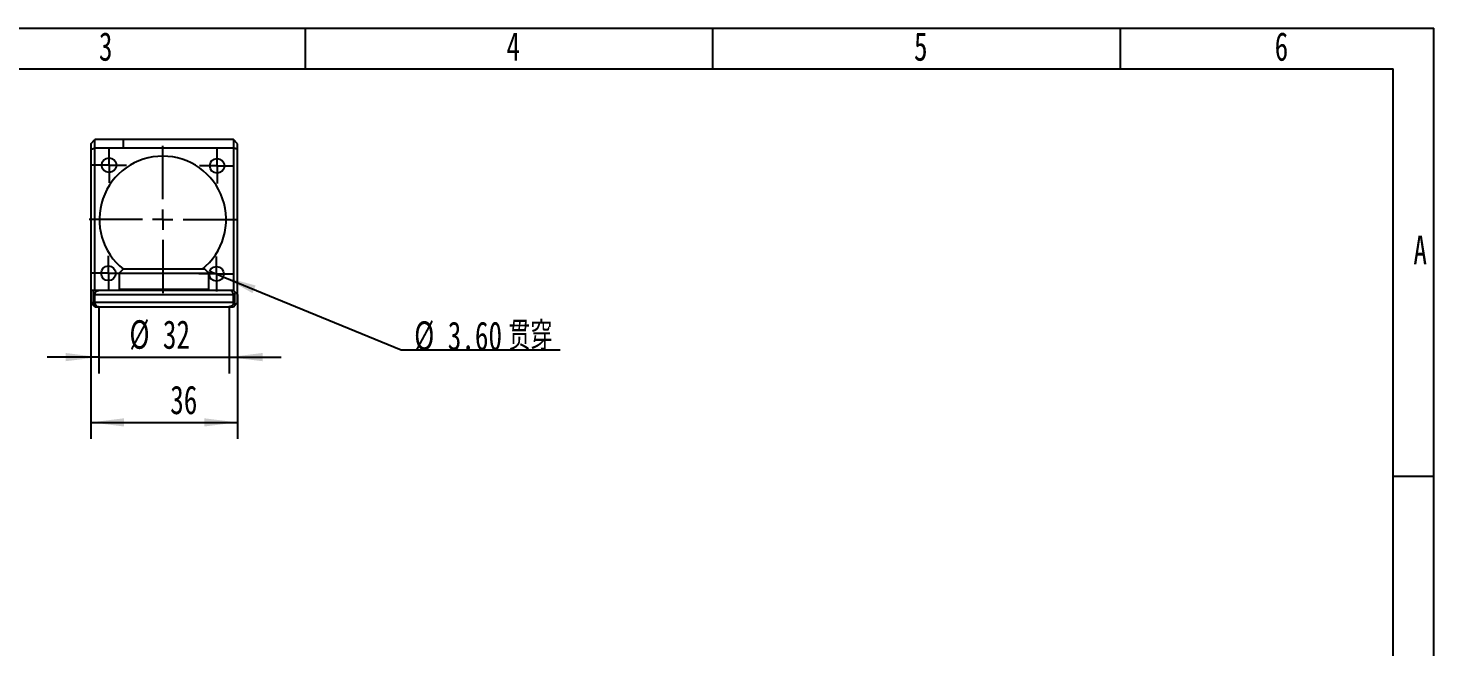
# Model space of a CAD drawing. Header units: millimetres. Extents: x 0 to 304, y -43 to 210.
# Drawn here: x 124.5 to 297, y 134.1 to 210 of the extents above; entities that cross this region are included whole.
import ezdxf

# ---------------------------------------------------------------- set-up
doc = ezdxf.new("R2010")
doc.units = ezdxf.units.MM
doc.layers.add('图框', color=7, linetype='Continuous')
doc.styles.add('SLDTEXTSTYLE0', font='TXT', dxfattribs={"width": 0.7, "bigfont": 'bigfont'})
doc.styles.add('SLDTEXTSTYLE3', font='TXT', dxfattribs={"width": 0.7})
doc.dimstyles.new('SLDDIMSTYLE0', dxfattribs={"dimtxt": 3.5, "dimasz": 4.08, "dimexe": 0, "dimexo": 0.0625, "dimgap": 0.875, "dimtad": 0, "dimtih": 1, "dimtoh": 1, "dimlfac": 2, "dimrnd": 1e-09, "dimzin": 4, "dimdsep": 46, "dimtxsty": 'SLDTEXTSTYLE3', "dimblk1": 'NONE', "dimsah": 1, "dimcen": 0, "dimadec": 0, "dimazin": 1, "dimtfac": 1, "dimtmove": 0, "dimatfit": 3, "dimldrblk": 'NONE', "dimfxl": 1, "dimfrac": 2, "dimtolj": 1, "dimtzin": 12, "dimarcsym": 0})
doc.dimstyles.new('SLDDIMSTYLE4', dxfattribs={"dimtxt": 3.5, "dimasz": 4.08, "dimexe": 0, "dimexo": 0.0625, "dimgap": 0.875, "dimtad": 2, "dimlfac": 2, "dimrnd": 1e-09, "dimzin": 12, "dimdsep": 46, "dimtxsty": 'SLDTEXTSTYLE3', "dimsah": 1, "dimcen": 0.09, "dimadec": 0, "dimazin": 3, "dimtfac": 1, "dimtmove": 0, "dimatfit": 0, "dimfxl": 1, "dimfrac": 2, "dimtolj": 1, "dimtzin": 12, "dimarcsym": 0})

# ---------------------------------------------------------------- blocks, each defined once
blk = doc.blocks.new('_D_4')
at = {"layer": '图框'}
for p, q in [((146.81, 180.19), (148.47, 179.51)), ((148.47, 179.51), (170.3, 170.54)), ((170.3, 170.54), (189.79, 170.54))]:
    blk.add_line(p, q, dxfattribs=at)
blk.add_solid([(148.47, 179.51), (152.05, 177.49), (152.44, 178.43)], dxfattribs=at)
at = {"layer": '图框', "char_height": 3.5, "attachment_point": 1}
for s, insert, style in [('贯穿', (183.45, 174.01), 'SLDTEXTSTYLE0'), ('%%c', (171.89, 174.03), 'SLDTEXTSTYLE3'), ('3.60', (176.01, 174.01), 'SLDTEXTSTYLE3')]:
    blk.add_mtext(s, dxfattribs=dict(at, insert=insert, style=style))
blk = doc.blocks.new('_None')
blk = doc.blocks.new('_D_5')
at = {"layer": '图框'}
for p, q in [((132.21, 177.83), (132.21, 159.64)), ((150.21, 177.33), (150.21, 159.64)), ((132.21, 161.64), (150.21, 161.64))]:
    blk.add_line(p, q, dxfattribs=at)
for points in [[(132.21, 161.64), (136.29, 161.13), (136.29, 162.14)], [(150.21, 161.64), (146.13, 162.14), (146.13, 161.13)]]:
    blk.add_solid(points, dxfattribs=at)
at = {"layer": '图框', "insert": (141.96, 166.15), "char_height": 3.5, "attachment_point": 1, "style": 'SLDTEXTSTYLE3'}
blk.add_mtext('36', dxfattribs=at)
blk = doc.blocks.new('_D_6')
at = {"layer": '图框'}
for p, q in [((133.21, 175.83), (133.21, 167.64)), ((149.21, 175.83), (149.21, 167.64)), ((133.21, 169.64), (126.86, 169.64)), ((133.21, 169.64), (149.21, 169.64)), ((149.21, 169.64), (155.56, 169.64))]:
    blk.add_line(p, q, dxfattribs=at)
for points in [[(133.21, 169.64), (129.13, 170.15), (129.13, 169.14)], [(149.21, 169.64), (153.29, 169.14), (153.29, 170.15)]]:
    blk.add_solid(points, dxfattribs=at)
at = {"layer": '图框', "char_height": 3.5, "attachment_point": 1, "style": 'SLDTEXTSTYLE3'}
for s, insert in [('%%c', (136.95, 174.17)), ('32', (141.06, 174.16))]:
    blk.add_mtext(s, dxfattribs=dict(at, insert=insert))
blk = doc.blocks.new('SW_CENTERMARKSYMBOL_5')
at = {"layer": '图框', "color": 0}
for p, q in [((0, 1.25), (0, 2.15)), ((-1.25, 0), (-2.15, 0)), ((0, 0), (-1.25, 0)), ((0, 0), (0, 1.25)), ((0, 0), (0, -1.25)), ((0, 0), (1.25, 0)), ((1.25, 0), (2.15, 0)), ((0, -1.25), (0, -2.15))]:
    blk.add_line(p, q, dxfattribs=at)
blk = doc.blocks.new('SW_CENTERMARKSYMBOL_6')
at = {"layer": '图框', "color": 0}
for p, q in [((0, 1.25), (0, 2.15)), ((-1.25, 0), (-2.15, 0)), ((0, 0), (-1.25, 0)), ((0, 0), (0, 1.25)), ((0, 0), (0, -1.25)), ((0, 0), (1.25, 0)), ((1.25, 0), (2.15, 0)), ((0, -1.25), (0, -2.15))]:
    blk.add_line(p, q, dxfattribs=at)
blk = doc.blocks.new('SW_CENTERMARKSYMBOL_7')
at = {"layer": '图框', "color": 0}
for p, q in [((0, 1.25), (0, 2.15)), ((-1.25, 0), (-2.15, 0)), ((0, 0), (-1.25, 0)), ((0, 0), (0, 1.25)), ((0, 0), (0, -1.25)), ((0, 0), (1.25, 0)), ((1.25, 0), (2.15, 0)), ((0, -1.25), (0, -2.15))]:
    blk.add_line(p, q, dxfattribs=at)
blk = doc.blocks.new('SW_CENTERMARKSYMBOL_8')
at = {"layer": '图框', "color": 0}
for p, q in [((0, 1.25), (0, 2.15)), ((-1.25, 0), (-2.15, 0)), ((0, 0), (-1.25, 0)), ((0, 0), (0, 1.25)), ((0, 0), (0, -1.25)), ((0, 0), (1.25, 0)), ((1.25, 0), (2.15, 0)), ((0, -1.25), (0, -2.15))]:
    blk.add_line(p, q, dxfattribs=at)
blk = doc.blocks.new('SW_CENTERMARKSYMBOL_9')
at = {"layer": '图框', "color": 0}
for p, q in [((0, 2.5), (0, 9.025)), ((-2.5, 0), (-9.025, 0)), ((0, 0), (-1.25, 0)), ((0, 0), (0, 1.25)), ((0, 0), (0, -1.25)), ((0, 0), (1.25, 0)), ((2.5, 0), (9.025, 0)), ((0, -2.5), (0, -9.025))]:
    blk.add_line(p, q, dxfattribs=at)

msp = doc.modelspace()

# ---------------------------------------------------------------- linework, layer by layer
at = {"color": 7, "linetype": 'Continuous', "lineweight": 25}
for p, q in [((132.2081, 195.8252), (132.7081, 196.3252)), ((132.2081, 195.8252), (132.2081, 195.1181)), ((132.2081, 195.1181), (132.7081, 195.3252)), ((132.2081, 195.1181), (132.2081, 177.8252)), ((132.7081, 195.3252), (132.7081, 196.3252)), ((136.2081, 196.3252), (132.7081, 196.3252)), ((132.7081, 195.3252), (136.2081, 195.3252)), ((132.7081, 177.8252), (132.7081, 195.3252)), ((136.2081, 196.3252), (136.2081, 195.3252)), ((149.7081, 196.3252), (136.2081, 196.3252)), ((136.2081, 195.3252), (149.7081, 195.3252)), ((149.7081, 196.3252), (149.7081, 195.3252)), ((150.2081, 195.8252), (149.7081, 196.3252)), ((149.7081, 195.3252), (149.7081, 177.8252)), ((150.2081, 195.1181), (149.7081, 195.3252)), ((150.2081, 195.1181), (150.2081, 195.8252)), ((150.2081, 177.3252), (150.2081, 195.1181)), ((136.2081, 180.4252), (135.7081, 179.9252)), ((135.7081, 179.9252), (135.7081, 177.9252)), ((135.7081, 179.9252), (146.7081, 179.9252)), ((146.2081, 180.4252), (136.2081, 180.4252)), ((146.7081, 179.9252), (146.2081, 180.4252)), ((146.7081, 177.9252), (146.7081, 179.9252)), ((132.2081, 177.8252), (132.2081, 176.3252)), ((132.5616, 177.8252), (132.2081, 177.8252)), ((132.5616, 176.3252), (132.5616, 177.8252)), ((133.2081, 177.8252), (132.5616, 177.8252)), ((149.2042, 177.8252), (133.2081, 177.8252)), ((146.7081, 177.9252), (135.7081, 177.9252)), ((136.4581, 177.8252), (136.4581, 177.9252)), ((143.5831, 177.8252), (143.5831, 177.9252)), ((145.9581, 177.8252), (145.9581, 177.9252)), ((149.2056, 177.8252), (149.2042, 177.8252)), ((149.7081, 177.8252), (149.2056, 177.8252)), ((149.9354, 177.5979), (149.7081, 177.8252)), ((132.7081, 175.8252), (132.2081, 176.3252)), ((132.2081, 176.3252), (132.5616, 176.3252)), ((132.7081, 176.3252), (132.5616, 176.3252)), ((132.5616, 176.3252), (132.7081, 175.8252)), ((132.7081, 176.3252), (132.7081, 177.3252)), ((132.7081, 177.3252), (149.7044, 177.3252)), ((149.7081, 176.3252), (132.7081, 176.3252)), ((149.7044, 177.2139), (149.7044, 177.3252)), ((149.7057, 177.3252), (149.8545, 177.3252)), ((149.7081, 176.3252), (149.7081, 176.9639)), ((149.8545, 176.3252), (149.7081, 176.3252)), ((149.7081, 175.8252), (149.9354, 176.0526)), ((149.8545, 177.3252), (149.8545, 176.3252)), ((150.2081, 177.3252), (149.9354, 177.5979)), ((150.2081, 176.3252), (149.9354, 176.0526)), ((150.2081, 176.3252), (150.2081, 177.3252)), ((132.7081, 175.8252), (133.2081, 175.8252)), ((133.2081, 175.8252), (149.2081, 175.8252)), ((149.2081, 175.8252), (149.7081, 175.8252))]:
    msp.add_line(p, q, dxfattribs=at)
for centre in [(134.4581, 193.1879), (147.7162, 193.1097), (134.3799, 179.9299), (147.638, 179.8517)]:
    msp.add_circle(centre, 0.9, dxfattribs=at)
for centre, radius, start, end in [((141.0481, 186.5198), 7.775, 308.383723, 231.616277), ((150.3545, 177.3252), 0.5, 146.952856, 180), ((150.3545, 176.3252), 0.5, 180, 213.047144)]:
    msp.add_arc(centre, radius, start, end, dxfattribs=at)
for points, knots in [([(132.7081, 177.3252), (132.7081, 177.4561), (132.7631, 177.5858), (132.9465, 177.7715), (133.0772, 177.8252), (133.2081, 177.8252)], [0, 0, 0, 0, 0.5, 0.5, 1, 1, 1, 1]), ([(149.7044, 177.3252), (149.7039, 177.3417), (149.703, 177.3752), (149.695, 177.4259), (149.6817, 177.4773), (149.6622, 177.5287), (149.6363, 177.5793), (149.6037, 177.6281), (149.5643, 177.674), (149.5182, 177.7161), (149.4657, 177.7531), (149.4072, 177.7839), (149.3433, 177.807), (149.2751, 177.8223), (149.228, 177.8243), (149.2042, 177.8252)], [0, 0, 0, 0, 0.0628421, 0.12802989, 0.19556391, 0.26544458, 0.33767227, 0.41224722, 0.48916961, 0.56843953, 0.65005699, 0.73402192, 0.82033421, 0.90899365, 1, 1, 1, 1]), ([(132.7081, 176.3252), (132.7081, 176.1943), (132.762, 176.0642), (132.9471, 175.8791), (133.0772, 175.8252), (133.2081, 175.8252)], [0, 0, 0, 0, 0.5, 0.5, 1, 1, 1, 1]), ([(149.7081, 176.3252), (149.7081, 176.1943), (149.6543, 176.0636), (149.4686, 175.8802), (149.339, 175.8252), (149.2081, 175.8252)], [0, 0, 0, 0, 0.5, 0.5, 1, 1, 1, 1]), ([(149.7044, 177.2139), (149.7044, 177.2037), (149.7045, 177.1818), (149.7047, 177.1474), (149.7051, 177.1103), (149.7056, 177.072), (149.7064, 177.0284), (149.7073, 176.9907), (149.7079, 176.9675), (149.708, 176.965), (149.7081, 176.9639)], [0, 0, 0, 0, 0.07823906, 0.16741328, 0.26751714, 0.37854402, 0.50048628, 0.69712718, 0.86366209, 1, 1, 1, 1]), ([(149.7081, 176.9639), (149.7081, 176.9643), (149.708, 176.9651), (149.7079, 176.9721), (149.7076, 176.9852), (149.7073, 177.0064), (149.7067, 177.0423), (149.7061, 177.0944), (149.7057, 177.1565), (149.7056, 177.1961), (149.7056, 177.2139)], [0, 0, 0, 0, 0.07854379, 0.16787097, 0.26797562, 0.37885091, 0.50048914, 0.69745319, 0.86398848, 1, 1, 1, 1])]:
    msp.add_open_spline(points, degree=3, knots=knots, dxfattribs=at)
at = {"layer": '图框'}
for p, q in [((0, 210), (297, 210)), ((208.5, 210), (208.5, 205)), ((258.5, 210), (258.5, 205)), ((297, 0), (297, 210)), ((297, 155), (292, 155))]:
    msp.add_line(p, q, dxfattribs=at)
at = {"layer": '图框', "lineweight": 25}
msp.add_line((158.5, 210), (158.5, 205), dxfattribs=at)
at = {"layer": '图框', "linetype": 'Continuous', "lineweight": 25}
for p in [(25, 205), (292, 5)]:
    msp.add_line(p, (292, 205), dxfattribs=at)

# ---------------------------------------------------------------- block references
at = {"layer": '图框'}
for name, p in [('SW_CENTERMARKSYMBOL_9', (141.0481, 186.5198)), ('SW_CENTERMARKSYMBOL_7', (134.4581, 193.1879)), ('SW_CENTERMARKSYMBOL_8', (147.7162, 193.1097)), ('SW_CENTERMARKSYMBOL_5', (134.3799, 179.9299)), ('SW_CENTERMARKSYMBOL_6', (147.638, 179.8517))]:
    msp.add_blockref(name, p, dxfattribs=at)

# ---------------------------------------------------------------- texts
at = {"layer": '图框', "char_height": 3.5, "attachment_point": 2, "style": 'SLDTEXTSTYLE3'}
for s, insert in [('3', (134.0444, 209.4995)), ('4', (184.0444, 209.4995)), ('5', (234.0444, 209.4995)), ('6', (278.2969, 209.4995)), ('A', (295.3203, 184.5403))]:
    msp.add_mtext(s, dxfattribs=dict(at, insert=insert))

# ---------------------------------------------------------------- dimensions: what is measured, and where the dimension line sits
at = {"layer": '图框'}
dim = msp.add_diameter_dim_2p(p1=(146.8054, 180.1936), p2=(148.4705, 179.5098), text='<> 贯穿', dimstyle='SLDDIMSTYLE0', dxfattribs=at)
dim.commit()
dim.dimension.update_dxf_attribs({"geometry": '_D_4', "text_midpoint": (180.8426, 172.1872), "dimtype": 163})
dim = msp.add_linear_dim(base=(150.2081, 161.6363), p1=(132.2081, 177.8252), p2=(150.2081, 177.3252), dimstyle='SLDDIMSTYLE4', dxfattribs=at)
dim.commit()
dim.dimension.update_dxf_attribs({"geometry": '_D_5', "text_midpoint": (143.494, 161.6363), "dimtype": 160})
dim = msp.add_linear_dim(base=(149.2081, 169.6449), p1=(133.2081, 175.8252), p2=(149.2081, 175.8252), text='%%c<>', dimstyle='SLDDIMSTYLE4', dxfattribs=at)
dim.commit()
dim.dimension.update_dxf_attribs({"geometry": '_D_6', "text_midpoint": (140.5434, 169.6449), "dimtype": 160})

doc.saveas('drawing.dxf')
